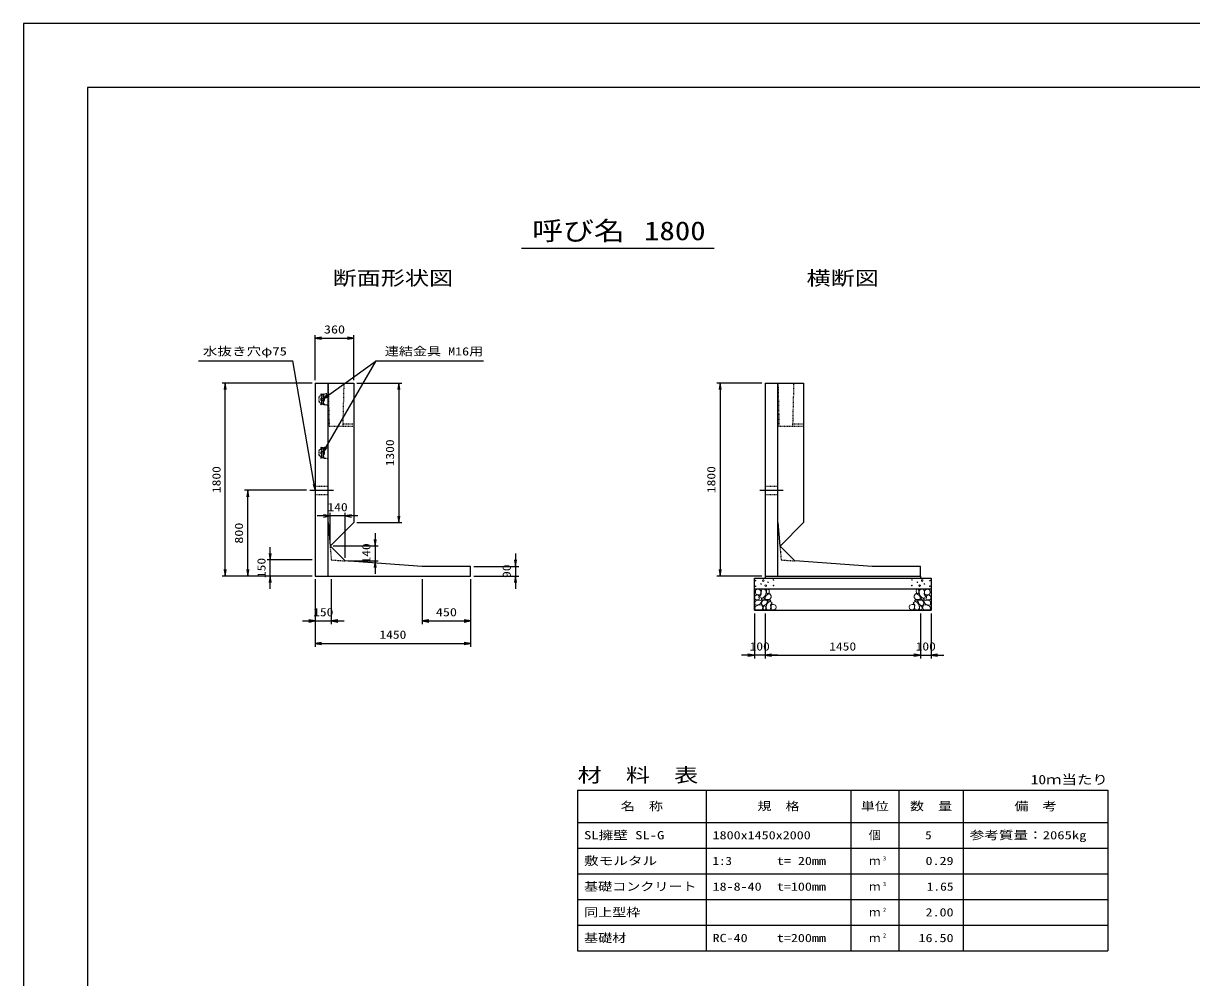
# Model space of a CAD drawing. Units: millimetres at full size. Extents: x 0 to 25230, y 0 to 17820.
# Drawn here: x 0 to 10908, y 8910 to 17820 of the extents above; entities that cross this region are included whole.
import ezdxf
from ezdxf.enums import TextEntityAlignment as Align

# ---------------------------------------------------------------- set-up
doc = ezdxf.new("R2010")
doc.units = ezdxf.units.MM
doc.linetypes.add('CHAIN', pattern=[18.5, 12, -1.5, 3.5, -1.5])
doc.linetypes.add('DASHED_SPACED', pattern=[12, 6, -6])
for name, color, linetype, lineweight in [('D-BMK', 2, 'DASHED_SPACED', 25), ('D-DCR-HCHn', 4, 'Continuous', 9), ('D-MTR-FRAM', 7, 'Continuous', 25), ('D-MTR-LINE', 7, 'Continuous', 25), ('D-STR-DIM', 7, 'Continuous', 25), ('D-STR-STRn', 1, 'Continuous', 25), ('D-STR-TXT', 7, 'Continuous', 25), ('D-TTL', 2, 'Continuous', 25), ('D-TTL-TXT', 7, 'Continuous', 25)]:
    doc.layers.add(name, color=color, linetype=linetype, lineweight=lineweight)
doc.layers.add('D-MTR', color=7, linetype='Continuous')
doc.layers.add('D-MTR-TXT', color=7, linetype='Continuous')
doc.styles.add('ＭＳ ゴシック', font='')
doc.styles.get('ＭＳ ゴシック').set_extended_font_data('MS Gothic')

# ---------------------------------------------------------------- blocks, each defined once
blk = doc.blocks.new('open_arrow')
at = {"color": 0, "linetype": 'Continuous', "lineweight": -2}
blk.add_lwpolyline([(7.5, 1.25), (0, 0), (7.5, -1.25)], dxfattribs=at)
blk = doc.blocks.new('30KN')
at = {"color": 1, "linetype": 'DASHED_SPACED', "lineweight": 25}
for p, q in [((-85, 19.095), (-85, -19.095)), ((-58, 31.14), (-76.155, 29.028)), ((-68, 47.5), (-68, 45.66)), ((-65.5, 41.33), (-60.5, 38.443)), ((-54, 46), (-62.257, 46)), ((-40.306, 45.707), (-41.691, 35.314)), ((0, 53), (-37.704, 48.287)), ((0, -53), (0, 53)), ((-76.155, -29.028), (-58, -31.14)), ((-68, -47.5), (-68, -45.66)), ((-65.5, -41.33), (-60.5, -38.443)), ((-54, -46), (-62.257, -46)), ((-41.691, -35.314), (-40.306, -45.707)), ((-37.704, -48.287), (0, -53))]:
    blk.add_line(p, q, dxfattribs=at)
at = {"color": 1, "linetype": 'Continuous', "lineweight": 25}
for p, q in [((-58, 42), (-58, 21.448)), ((-46, 46), (-54, 46)), ((-42, 42), (-42, 21.448)), ((-58, -42), (-58, -21.448)), ((-46, -46), (-54, -46)), ((-42, -42), (-42, -21.448))]:
    blk.add_line(p, q, dxfattribs=at)
blk.add_circle((-50, 0), 13, dxfattribs=at)
at = {"color": 1, "linetype": 'DASHED_SPACED', "lineweight": 25}
for centre, radius, start, end in [((-75, 19.095), 10, 96.63251, 180), ((-66.5, 47.5), 1.5, 19.47123, 180), ((-63, 45.66), 5, 180, 240), ((-62.257, 49), 3, 199.47122, 270), ((-63, 34.113), 5, 0, 60), ((-37.332, 45.31), 3, 97.12502, 172.40536), ((-75, -19.095), 10, 180, 263.36749), ((-63, -45.66), 5, 120, 180), ((-66.5, -47.5), 1.5, 180, 340.57225), ((-62.257, -49), 3, 90, 160.55052), ((-63, -34.113), 5, 300, 0), ((-37.332, -45.31), 3, 187.59464, 262.87498)]:
    blk.add_arc(centre, radius, start, end, dxfattribs=at)
at = {"color": 1, "linetype": 'Continuous', "lineweight": 25}
for centre, radius, start, end in [((-50, 0), 18, 129.95842, 230.0969), ((-68, 21.448), 10, 310.0894, 0), ((-54, 42), 4, 90, 180), ((-46, 42), 4, 0, 90), ((-44.665, 35.71), 3, 332.67182, 352.40536), ((-32, 21.448), 10, 180, 229.9948), ((-50, 0), 18, 310.0052, 50.12245), ((-68, -21.448), 10, 0, 49.9948), ((-54, -42), 4, 180, 270), ((-46, -42), 4, 270, 0), ((-32, -21.448), 10, 130.0052, 180), ((-44.665, -35.71), 3, 7.59464, 27.32818)]:
    blk.add_arc(centre, radius, start, end, dxfattribs=at)

msp = doc.modelspace()

# ---------------------------------------------------------------- linework, layer by layer
at = {"layer": 'D-BMK', "linetype": 'CHAIN'}
for p, q in [((2675, 13460), (2895, 13460)), ((6875, 13460), (7095, 13460))]:
    msp.add_line(p, q, dxfattribs=at)
at = {"layer": 'D-BMK'}
for p, q in [((2863.779, 12940.91), (2875, 12810)), ((7063.779, 12940.91), (7075, 12810)), ((2875, 12810), (3003.779, 12800.91)), ((7075, 12810), (7203.779, 12800.91))]:
    msp.add_line(p, q, dxfattribs=at)
at = {"layer": 'D-DCR-HCHn'}
for points in [[(6832.281, 12473.808), (6825.346, 12453.005), (6834.592, 12439.136), (6857.707, 12436.824), (6873.488, 12443.599), (6866.952, 12459.939), (6871.575, 12469.185), (6862.33, 12478.431), (6848.461, 12483.053)], [(6876.155, 12397.009), (6893.277, 12422.692), (6891.137, 12429.112), (6867.594, 12435.533), (6846.192, 12433.393), (6831.21, 12420.551), (6829.07, 12405.57), (6831.21, 12390.588), (6848.332, 12386.308)], [(6876.198, 12531.594), (6855.395, 12536.217), (6836.904, 12526.971), (6834.592, 12506.168), (6839.215, 12489.988), (6862.33, 12483.053), (6878.51, 12483.053), (6885.444, 12494.611), (6885.444, 12520.037)], [(6894.69, 12533.906), (6887.756, 12513.102), (6890.067, 12489.988), (6873.887, 12464.562), (6894.69, 12453.005), (6917.805, 12464.562), (6931.673, 12483.053), (6936.296, 12513.102), (6931.673, 12529.283), (6917.805, 12536.217)], [(6899.313, 12453.005), (6887.756, 12443.759), (6892.379, 12436.824), (6908.559, 12436.824), (6915.493, 12439.136), (6920.116, 12448.382), (6913.182, 12455.316)], [(6933.985, 12478.431), (6922.427, 12450.693), (6931.673, 12439.136), (6959.411, 12439.136), (6970.968, 12443.759), (6982.525, 12459.939), (6982.525, 12473.808), (6970.968, 12492.299), (6957.099, 12494.611)], [(6938.608, 12529.283), (6938.608, 12501.545), (6950.165, 12494.611), (6961.722, 12501.545), (6964.034, 12517.725), (6961.722, 12531.594), (6945.542, 12536.217)], [(6968.185, 12420.551), (6978.886, 12429.112), (6974.606, 12435.533), (6959.624, 12435.533), (6953.204, 12433.393), (6948.923, 12424.832), (6955.344, 12418.411)], [(8366.015, 12478.431), (8377.573, 12450.693), (8368.327, 12439.136), (8340.589, 12439.136), (8329.032, 12443.759), (8317.475, 12459.939), (8317.475, 12473.808), (8329.032, 12492.299), (8342.901, 12494.611)], [(8331.815, 12420.551), (8321.114, 12429.112), (8325.394, 12435.533), (8340.376, 12435.533), (8346.796, 12433.393), (8351.077, 12424.832), (8344.656, 12418.411)], [(8361.392, 12529.283), (8361.392, 12501.545), (8349.835, 12494.611), (8338.278, 12501.545), (8335.966, 12517.725), (8338.278, 12531.594), (8354.458, 12536.217)], [(8405.31, 12533.906), (8412.244, 12513.102), (8409.933, 12489.988), (8426.113, 12464.562), (8405.31, 12453.005), (8382.195, 12464.562), (8368.327, 12483.053), (8363.704, 12513.102), (8368.327, 12529.283), (8382.195, 12536.217)], [(8400.687, 12453.005), (8412.244, 12443.759), (8407.621, 12436.824), (8391.441, 12436.824), (8384.507, 12439.136), (8379.884, 12448.382), (8386.818, 12455.316)], [(8423.845, 12397.009), (8406.723, 12422.692), (8408.863, 12429.112), (8432.406, 12435.533), (8453.808, 12433.393), (8468.79, 12420.551), (8470.93, 12405.57), (8468.79, 12390.588), (8451.668, 12386.308)], [(8423.802, 12531.594), (8444.605, 12536.217), (8463.096, 12526.971), (8465.408, 12506.168), (8460.785, 12489.988), (8437.67, 12483.053), (8421.49, 12483.053), (8414.556, 12494.611), (8414.556, 12520.037)], [(8467.719, 12473.808), (8474.654, 12453.005), (8465.408, 12439.136), (8442.293, 12436.824), (8426.512, 12443.599), (8433.048, 12459.939), (8428.425, 12469.185), (8437.67, 12478.431), (8451.539, 12483.053)], [(6884.716, 12343.503), (6899.698, 12349.924), (6903.978, 12371.326), (6895.417, 12386.308), (6880.435, 12390.588), (6861.173, 12388.448), (6839.771, 12379.887), (6829.07, 12367.045), (6829.07, 12352.064), (6835.49, 12343.503), (6861.173, 12345.643)], [(6936.082, 12397.009), (6946.783, 12422.692), (6938.222, 12433.393), (6912.539, 12433.393), (6901.838, 12429.112), (6891.137, 12414.131), (6891.137, 12401.289), (6901.838, 12384.167), (6914.679, 12382.027)], [(6931.801, 12349.924), (6931.801, 12375.606), (6921.1, 12382.027), (6910.399, 12375.606), (6908.259, 12360.625), (6910.399, 12347.783), (6925.381, 12343.503)], [(6972.466, 12345.643), (6978.886, 12364.905), (6976.746, 12386.308), (6991.728, 12409.85), (6972.466, 12420.551), (6951.063, 12409.85), (6938.222, 12392.728), (6933.941, 12364.905), (6938.222, 12349.924), (6951.063, 12343.503)], [(6989.588, 12347.783), (7008.85, 12343.503), (7025.972, 12352.064), (7028.112, 12371.326), (7023.831, 12386.308), (7002.429, 12392.728), (6987.447, 12392.728), (6981.027, 12382.027), (6981.027, 12358.484)], [(8310.412, 12347.783), (8291.15, 12343.503), (8274.028, 12352.064), (8271.888, 12371.326), (8276.169, 12386.308), (8297.571, 12392.728), (8312.553, 12392.728), (8318.973, 12382.027), (8318.973, 12358.484)], [(8327.534, 12345.643), (8321.114, 12364.905), (8323.254, 12386.308), (8308.272, 12409.85), (8327.534, 12420.551), (8348.937, 12409.85), (8361.778, 12392.728), (8366.059, 12364.905), (8361.778, 12349.924), (8348.937, 12343.503)], [(8363.918, 12397.009), (8353.217, 12422.692), (8361.778, 12433.393), (8387.461, 12433.393), (8398.162, 12429.112), (8408.863, 12414.131), (8408.863, 12401.289), (8398.162, 12384.167), (8385.321, 12382.027)], [(8368.199, 12349.924), (8368.199, 12375.606), (8378.9, 12382.027), (8389.601, 12375.606), (8391.741, 12360.625), (8389.601, 12347.783), (8374.619, 12343.503)], [(8415.284, 12343.503), (8400.302, 12349.924), (8396.022, 12371.326), (8404.583, 12386.308), (8419.565, 12390.588), (8438.827, 12388.448), (8460.229, 12379.887), (8470.93, 12367.045), (8470.93, 12352.064), (8464.51, 12343.503), (8438.827, 12345.643)]]:
    msp.add_lwpolyline(points, close=True, dxfattribs=at)
for centre, radius in [((6835.727, 12617.43), 3), ((6836.869, 12563.919), 3), ((6887.292, 12585.761), 3), ((6908.336, 12617.43), 7.5), ((6931.664, 12569.97), 7.5), ((6952.708, 12601.639), 3), ((7003.131, 12623.481), 3), ((7004.273, 12569.97), 3), ((8295.727, 12569.97), 3), ((8296.869, 12623.481), 3), ((8347.292, 12601.639), 3), ((8368.336, 12569.97), 7.5), ((8391.664, 12617.43), 7.5), ((8412.708, 12585.761), 3), ((8463.131, 12563.919), 3), ((8464.273, 12617.43), 3)]:
    msp.add_circle(centre, radius, dxfattribs=at)
at = {"layer": 'D-MTR-FRAM'}
for p, q in [((5175, 10660), (10125, 10660)), ((5175, 10660), (5175, 9160)), ((10125, 10660), (10125, 9160)), ((5175, 9160), (10125, 9160))]:
    msp.add_line(p, q, dxfattribs=at)
at = {"layer": 'D-MTR-LINE'}
for p, q in [((6375, 10660), (6375, 9160)), ((7725, 10660), (7725, 9160)), ((8175, 10660), (8175, 9160)), ((8775, 10660), (8775, 9160)), ((5175, 10360), (10125, 10360)), ((5175, 10120), (10125, 10120)), ((5175, 9880), (10125, 9880)), ((5175, 9640), (10125, 9640)), ((5175, 9400), (10125, 9400))]:
    msp.add_line(p, q, dxfattribs=at)
at = {"layer": 'D-STR-DIM'}
for p, q in [((2725, 14490), (2725, 14910)), ((2725, 14880), (3085, 14880)), ((3085, 14490), (3085, 14910)), ((2695, 14460), (1855, 14460)), ((1885, 12660), (1885, 14460)), ((3115, 14460), (3535, 14460)), ((3505, 14460), (3505, 13160)), ((6895, 14460), (6475, 14460)), ((6505, 14460), (6505, 12660)), ((2645, 13460), (2065, 13460)), ((2095, 12660), (2095, 13460)), ((3123.779, 13220.91), (2743.779, 13220.91)), ((2863.779, 12970.91), (2863.779, 13250.91)), ((3003.779, 12830.91), (3003.779, 13250.91)), ((3115, 13160), (3535, 13160)), ((3283.779, 13060.91), (3283.779, 12680.91)), ((2305, 12540), (2305, 12930)), ((2893.779, 12940.91), (3313.779, 12940.91)), ((2695, 12810), (2275, 12810)), ((3033.779, 12800.91), (3313.779, 12800.91)), ((4595, 12870), (4595, 12540)), ((2695, 12660), (1855, 12660)), ((2695, 12660), (2065, 12660)), ((2695, 12660), (2275, 12660)), ((4205, 12750), (4625, 12750)), ((4205, 12660), (4625, 12660)), ((6895, 12660), (6475, 12660)), ((2725, 12630), (2725, 12210)), ((2725, 12630), (2725, 12000)), ((2875, 12630), (2875, 12210)), ((3725, 12630), (3725, 12210)), ((4175, 12630), (4175, 12210)), ((4175, 12630), (4175, 12000)), ((2605, 12240), (2995, 12240)), ((3725, 12240), (4175, 12240)), ((6825, 12310), (6825, 11890)), ((6925, 12310), (6925, 11890)), ((6925, 12310), (6925, 11890)), ((8375, 12310), (8375, 11890)), ((8375, 12310), (8375, 11890)), ((8475, 12310), (8475, 11890)), ((2725, 12030), (4175, 12030)), ((7045, 11920), (6705, 11920)), ((6925, 11920), (8375, 11920)), ((8255, 11920), (8595, 11920))]:
    msp.add_line(p, q, dxfattribs=at)
at = {"layer": 'D-STR-STRn'}
for p, q in [((2725, 14460), (2725, 12660)), ((2725, 14460), (3085, 14460)), ((2845, 12660), (2845, 14460)), ((3085, 14460), (3085, 13160)), ((6925, 14460), (6925, 12660)), ((6925, 14460), (7285, 14460)), ((7045, 12660), (7045, 14460)), ((7285, 14460), (7285, 13160)), ((2845, 13160), (2863.779, 12940.91)), ((3085, 13160), (2864.844, 12939.844)), ((7045, 13160), (7063.779, 12940.91)), ((7285, 13160), (7064.844, 12939.844)), ((3003.779, 12800.91), (2863.779, 12940.91)), ((7203.779, 12800.91), (7063.779, 12940.91)), ((3725, 12750), (3003.779, 12800.91)), ((7925, 12750), (7203.779, 12800.91)), ((2725, 12660), (4175, 12660)), ((4175, 12750), (3725, 12750)), ((4175, 12660), (4175, 12750)), ((6925, 12660), (8245, 12660)), ((6925, 12660), (6925, 12640)), ((6925, 12660), (8375, 12660)), ((8375, 12750), (7925, 12750)), ((8375, 12660), (8375, 12750)), ((8375, 12660), (8375, 12640)), ((6825, 12340), (6825, 12640)), ((6825, 12640), (8475, 12640)), ((8475, 12640), (8475, 12340)), ((6825, 12540), (8475, 12540)), ((6825, 12340), (8475, 12340))]:
    msp.add_line(p, q, dxfattribs=at)
at = {"layer": 'D-STR-STRn', "linetype": 'DASHED_SPACED'}
for p, q in [((2845, 14460), (2855, 14060)), ((2985, 14060), (2995, 14460)), ((7045, 14460), (7055, 14060)), ((7185, 14060), (7195, 14460)), ((2985.5, 14080), (3085, 14080)), ((7185.5, 14080), (7285, 14080)), ((2855, 14060), (2985, 14060)), ((2985, 14060), (3085, 14060)), ((7055, 14060), (7185, 14060)), ((7185, 14060), (7285, 14060)), ((2725, 13497.5), (2845, 13497.5)), ((2725, 13422.5), (2845, 13422.5)), ((6925, 13497.5), (7045, 13497.5)), ((6925, 13422.5), (7045, 13422.5))]:
    msp.add_line(p, q, dxfattribs=at)
at = {"layer": 'D-STR-TXT'}
for p, q in [((1635, 14670), (2515, 14670)), ((2725, 13460), (2515, 14670)), ((2795, 13810), (3295, 14670)), ((2795, 14310), (3295, 14670)), ((3295, 14670), (4295, 14670))]:
    msp.add_line(p, q, dxfattribs=at)
at = {"layer": 'D-TTL'}
for points in [[(0, 0), (25230, 0), (25230, 17820), (0, 17820)], [(600, 600), (24630, 600), (24630, 17220), (600, 17220)]]:
    msp.add_lwpolyline(points, close=True, dxfattribs=at)
at = {"layer": 'D-TTL-TXT'}
msp.add_line((4650, 15720), (6450, 15720), dxfattribs=at)

# ---------------------------------------------------------------- block references
at = {"layer": 'D-STR-DIM', "xscale": 8, "yscale": 8}
for p in [(2725, 14880), (3003.779, 13220.91), (2875, 12240), (3725, 12240), (2725, 12030), (6925, 11920), (6925, 11920), (8475, 11920)]:
    msp.add_blockref('open_arrow', p, dxfattribs=at)
for p, rotation in [((3085, 14880), 180), ((1885, 14460), 270), ((3505, 14460), 270), ((6505, 14460), 270), ((2095, 13460), 270), ((2863.779, 13220.91), 180), ((3505, 13160), 90), ((3283.779, 12940.91), 90), ((2305, 12810), 90), ((3283.779, 12800.91), 270), ((4595, 12750), 90), ((1885, 12660), 90), ((2095, 12660), 90), ((2305, 12660), 270), ((4595, 12660), 270), ((6505, 12660), 90), ((2725, 12240), 180), ((4175, 12240), 180), ((4175, 12030), 180), ((6825, 11920), 180), ((8375, 11920), 180), ((8375, 11920), 180)]:
    msp.add_blockref('open_arrow', p, dxfattribs=dict(at, rotation=rotation))
at = {"layer": 'D-STR-STRn'}
for p in [(2845, 14310), (2845, 13810)]:
    msp.add_blockref('30KN', p, dxfattribs=at)
at = {"layer": 'D-STR-TXT', "xscale": 8, "yscale": 8}
for p, rotation in [((2795, 14310), 35.8), ((2795, 13810), 59.8), ((2725, 13460), 99.8)]:
    msp.add_blockref('open_arrow', p, dxfattribs=dict(at, rotation=rotation))

# ---------------------------------------------------------------- texts
at = {"layer": 'D-MTR', "style": 'ＭＳ ゴシック', "width": 1.25}
msp.add_text('材\u3000料\u3000表', height=132, dxfattribs=at).set_placement((5175, 10696), align=Align.BOTTOM_LEFT)
at = {"layer": 'D-MTR', "style": 'ＭＳ ゴシック', "width": 1.2}
msp.add_text('10ｍ当たり', height=87.98, dxfattribs=at).set_placement((10125, 10689), align=Align.BOTTOM_RIGHT)
at = {"layer": 'D-MTR-TXT', "style": 'ＭＳ ゴシック'}
for s, width, p in [('名\u3000称', 1.25, (5775, 10510)), ('規\u3000格', 1.25, (7050, 10510)), ('単位', 1.25, (7950, 10510)), ('数\u3000量', 1.25, (8475, 10510)), ('備\u3000考', 1.25, (9450, 10510)), ('個', 1.1, (7950, 10240))]:
    msp.add_text(s, height=76.98, dxfattribs=dict(at, width=width)).set_placement(p, align=Align.MIDDLE_CENTER)
for s, width, p in [('SL擁壁 SL-G', 1.3, (5235, 10240)), ('1800x1450x2000', 1.25, (6435, 10240)), ('参考質量：2065kg', 1.3, (8835, 10240)), ('敷モルタル', 1.3, (5235, 10000)), ('1:3', 1.15, (6435, 10000)), ('t= 20mm', 1.25, (7035, 10000)), ('基礎コンクリート', 1.25, (5235, 9760)), ('18-8-40', 1.25, (6435, 9760)), ('t=100mm', 1.25, (7035, 9760)), ('同上型枠', 1.25, (5235, 9520)), ('基礎材', 1.25, (5235, 9280)), ('RC-40', 1.25, (6435, 9280)), ('t=200mm', 1.25, (7035, 9280))]:
    msp.add_text(s, height=76.98, dxfattribs=dict(at, width=width)).set_placement(p, align=Align.MIDDLE_LEFT)
for s, width, p in [('5', 1.15, (8480.33, 10240)), ('0.29', 1.25, (8685, 10000)), ('1.65', 1.2, (8685, 9760)), ('2.00', 1.25, (8685, 9520)), ('16.50', 1.25, (8685, 9280))]:
    msp.add_text(s, height=76.98, dxfattribs=dict(at, width=width)).set_placement(p, align=Align.MIDDLE_RIGHT)
at = {"layer": 'D-MTR-TXT', "style": 'ＭＳ ゴシック', "width": 1.15}
for s, p in [('3', (8025, 9993)), ('3', (8025, 9753)), ('2', (8025, 9513)), ('2', (8025, 9273))]:
    msp.add_text(s, height=38.49, dxfattribs=at).set_placement(p, align=Align.BOTTOM_LEFT)
at = {"layer": 'D-MTR-TXT', "style": 'ＭＳ ゴシック'}
for p in [(7950, 10000), (7950, 9760), (7950, 9520), (7950, 9280)]:
    msp.add_text('ｍ', height=76.98, dxfattribs=at).set_placement(p, align=Align.MIDDLE_CENTER)
at = {"layer": 'D-STR-DIM', "style": 'ＭＳ ゴシック'}
for s, width, p in [('360', 1.25, (2905, 14962.5)), ('140', 1.2, (2933.779, 13303.41)), ('150', 1.2, (2800, 12322.5)), ('450', 1.25, (3950, 12322.5)), ('1450', 1.2, (3450, 12112.5)), ('100', 1.2, (6875, 12002.5)), ('1450', 1.2, (7650, 12002.5)), ('100', 1.2, (8425, 12002.5))]:
    msp.add_text(s, height=76.98, dxfattribs=dict(at, width=width)).set_placement(p, align=Align.MIDDLE_CENTER)
for s, width, p in [('1300', 1.2, (3422.5, 13810)), ('1800', 1.2, (1802.5, 13560)), ('1800', 1.2, (6422.5, 13560)), ('800', 1.25, (2012.5, 13060)), ('140', 1.2, (3201.279, 12870.91)), ('150', 1.2, (2222.5, 12735)), ('90', 1.2, (4512.5, 12705))]:
    msp.add_text(s, height=76.98, rotation=90, dxfattribs=dict(at, width=width)).set_placement(p, align=Align.MIDDLE_CENTER)
at = {"layer": 'D-STR-TXT', "style": 'ＭＳ ゴシック'}
for s, width, p in [('水抜き穴φ75', 1.3, (1675, 14696)), ('連結金具 M16用', 1.25, (3375, 14696))]:
    msp.add_text(s, height=76.98, dxfattribs=dict(at, width=width)).set_placement(p, align=Align.BOTTOM_LEFT)
at = {"layer": 'D-TTL-TXT', "style": 'ＭＳ ゴシック'}
for s, height, width, p in [('呼び名', 176, 1.2, (5182.5, 15742.5)), ('1800', 176, 1.2, (6082.5, 15742.5)), ('断面形状図', 132, 1.25, (3450, 15336)), ('横断図', 132, 1.25, (7650, 15336))]:
    msp.add_text(s, height=height, dxfattribs=dict(at, width=width)).set_placement(p, align=Align.BOTTOM_CENTER)

doc.saveas('drawing.dxf')
